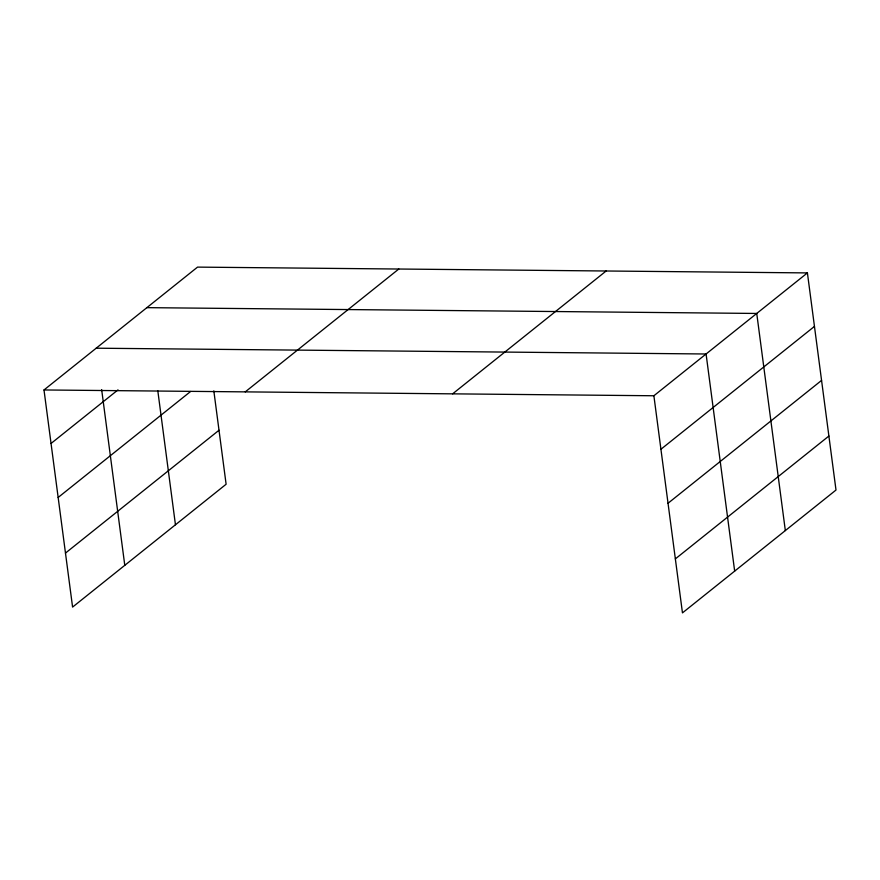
<?xml version="1.0" encoding="UTF-8"?>
<svg xmlns="http://www.w3.org/2000/svg" width="880" height="880" viewBox="0 0 880 880"><rect width="100%" height="100%" fill="white"/><g stroke="black" fill="none" stroke-linecap="round" stroke-linejoin="round"><path stroke-width="1.32" d="M213.829 390.885L226.116 484.242L72.589 607.09L44 389.961L197.538 267.113L807.411 272.91L836 490.039L682.462 612.887L653.884 395.758L807.411 272.91M51.04 443.465L118.019 389.862M58.157 497.464L190.575 391.501M245.256 391.875L398.794 269.027M65.472 553.091L219.01 430.243M452.617 393.844L606.155 270.996M660.924 449.262L814.462 326.403M668.03 503.261L821.568 380.402M675.356 558.888L828.894 436.04M146.872 307.648L756.745 313.456L785.334 530.574M96.206 348.194L706.079 353.991L734.668 571.12M44 389.961L653.884 395.758M157.817 390.852L175.45 524.777M101.662 389.653L124.784 565.323"/></g></svg>
